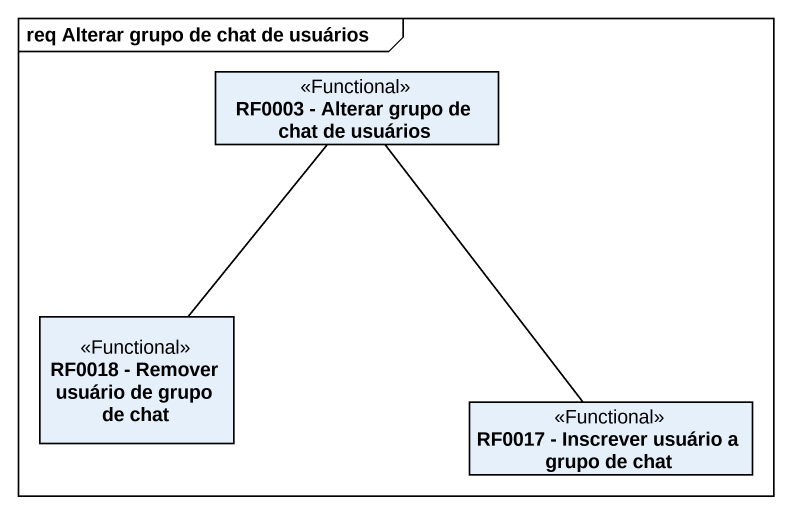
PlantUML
@startuml
mainframe req Alterar grupo de chat de usuários
hide circle
hide empty members
class "RF0003 - Alterar grupo de chat de usuários" as RF0003_Alterar_grupo_de <<Functional>>
class "RF0018 - Remover usuário de grupo de chat" as RF0018_Remover_usuário_de <<Functional>>
class "RF0017 - Inscrever usuário a grupo de chat" as RF0017_Inscrever_usuário_a <<Functional>>
RF0018_Remover_usuário_de -up- RF0003_Alterar_grupo_de
RF0017_Inscrever_usuário_a -up- RF0003_Alterar_grupo_de
@enduml
